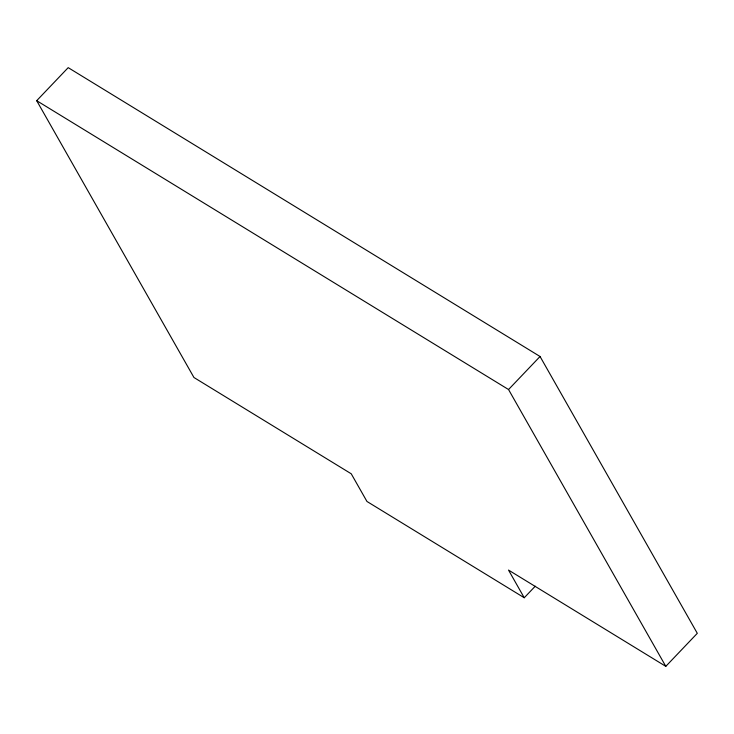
<?xml version="1.0" encoding="UTF-8"?>
<svg xmlns="http://www.w3.org/2000/svg" width="734" height="734" viewBox="0 0 734 734"><rect width="100%" height="100%" fill="white"/><g stroke="black" fill="none" stroke-linecap="round" stroke-linejoin="round"><path stroke-width="1.1" d="M524.241 597.751L366.963 501.469L351.237 473.788L193.95 377.505L36.7 100.686L68.198 67.647L540.05 356.495L697.3 633.314L665.802 666.353L508.515 570.07L524.241 597.751L535.269 586.191M665.802 666.353L508.543 389.534L540.05 356.495M36.7 100.686L508.543 389.534"/></g></svg>
